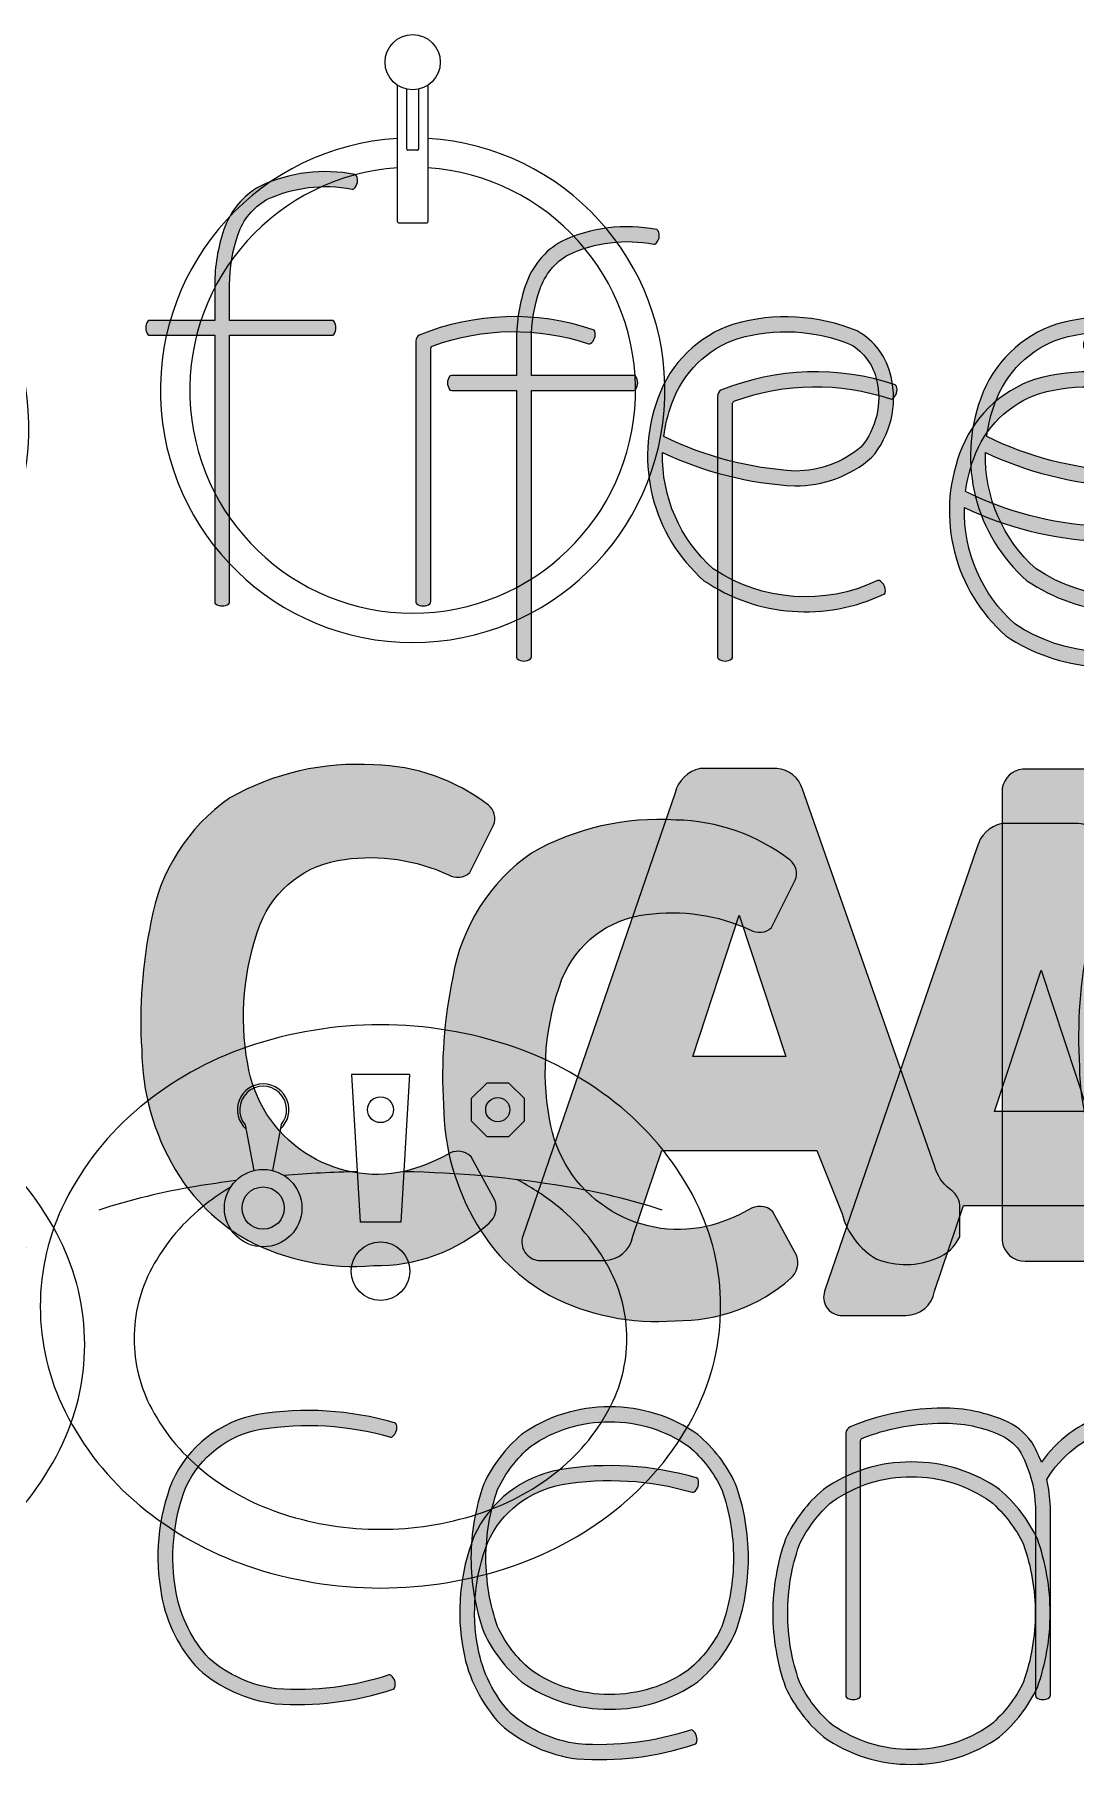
# Model space of a CAD drawing. Header units: inches. Extents: x -610279 to 716273, y -3458896 to 18603.
# Drawn here: x 1676 to 2563, y 11302 to 12776 of the extents above; entities that cross this region are included whole.
import ezdxf

# ---------------------------------------------------------------- set-up
doc = ezdxf.new("R2010")
doc.units = ezdxf.units.IN
doc.layers.add('6.Furniture', color=2, linetype='Continuous')
doc.layers.add('freecads.com', color=7, linetype='Continuous')
doc.styles.add('PL-01$0$Standard', font='ARIALN.TTF')

# ---------------------------------------------------------------- blocks, each defined once
blk = doc.blocks.new('A$C7A693FB6')
at = {"layer": 'freecads.com', "true_color": 0xc7c8ca}
h = blk.add_hatch(color=9, dxfattribs=at)
h.dxf.hatch_style = 1
edge = h.paths.add_edge_path()
edge.add_arc((140.1538127532352, 300.6546312716704), 21.61675633792863, 108.2032252494281, 160.6504463965192)
edge.add_arc((147.7178234376818, 297.4731191089118), 29.81176414172355, 159.6978691462817, 228.706553973592)
edge.add_arc((146.3245251336371, 302.1564739358803), 32.67411261440294, 235.9813383223777, 295.5016419348553)
edge.add_arc((160.1494820244516, 273.0936783557672), 0.4918813364811017, 299.5324380509559, 342.7686740131996)
edge.add_arc((158.6254212458475, 273.3114541418208), 2.026726126424374, 349.6683109373354, 421.3351453676448)
edge.add_arc((159.4152204808121, 274.6329702099475), 0.4918813364807222, 68.23478229087897, 110.683813852154)
edge.add_arc((146.3245251336405, 302.1564739358805), 29.98785541781536, 236.3083764983362, 295.51450789889964, ccw=False)
edge.add_arc((147.7178234376808, 297.4731191089119), 27.12550694513324, 178.6471360152599, 228.3465639945595, ccw=False)
edge.add_arc((147.8832632161733, 355.9556434467408), 63.95382284342681, 244.7473414766129, 266.8824281259978)
edge.add_arc((144.4494490085858, 313.1411216460407), 21.04469848496443, 269.8793420018887, 310.7286813278013)
edge.add_arc((145.7998834629707, 307.8461802232047), 16.33301927633285, 319.2900061744131, 373.6420763243655)
edge.add_arc((149.5666043489365, 309.1554966144702), 12.36971602405946, 11.86324171132332, 60.95424492016926)
edge.add_arc((142.7280703080931, 288.6233387050087), 33.87556016904278, 67.71857367640276, 105.981897984822)
edge = h.paths.add_edge_path(flags=16)
edge.add_arc((149.4952735232085, 309.0762608876301), 9.787749267912577, 12.2091753879331, 59.922429973902126, ccw=False)
edge.add_arc((145.7174918049491, 307.8872508291432), 13.73634082696034, -39.7856299137178, 13.724243883165684, ccw=False)
edge.add_arc((144.4494490085832, 313.1411216460385), 18.35844128837472, 270.09352389860436, 310.094068738446, ccw=False)
edge.add_arc((147.8832632161673, 355.9556434467427), 61.26756564684096, 243.7873216456942, 266.8151733359257, ccw=False)
edge.add_arc((147.7491142864103, 297.4672288530357), 27.15729734774515, 159.6149002581664, 172.5493091997715, ccw=False)
edge.add_arc((140.153812753234, 300.654631271672), 18.9304991413382, 108.35887957662649, 160.6504463965181, ccw=False)
edge.add_arc((142.7280703080969, 288.6233387050073), 31.18930297245655, 68.02212811044461, 105.8850275307042, ccw=False)
edge = h.paths.add_edge_path()
edge.add_arc((198.202223562937, 300.6546312716712), 21.61675633792764, 108.2032252494269, 160.6504463965205)
edge.add_arc((205.7662342473849, 297.4731191089119), 29.81176414172408, 159.6978691462824, 228.7065539735913)
edge.add_arc((204.3729359433387, 302.1564739358795), 32.67411261440186, 235.9813383223783, 295.5016419348543)
edge.add_arc((218.1978928341549, 273.0936783557707), 0.4918813364828653, 299.5324380504857, 342.7686740115021)
edge.add_arc((216.6738320555507, 273.3114541418201), 2.026726126423786, 349.6683109370368, 421.3351453677147)
edge.add_arc((217.463631290511, 274.6329702099473), 0.4918813364815973, 68.23478229069511, 110.683813852346)
edge.add_arc((204.3729359433407, 302.1564739358807), 29.98785541781419, 236.30837649834018, 295.5145078988942, ccw=False)
edge.add_arc((205.7662342473832, 297.4731191089118), 27.12550694513312, 178.6471360152597, 228.3465639945596, ccw=False)
edge.add_arc((205.9316740258758, 355.9556434467404), 63.9538228434264, 244.7473414766128, 266.8824281259978)
edge.add_arc((202.4978598182882, 313.141121646041), 21.04469848496466, 269.8793420018889, 310.7286813278011)
edge.add_arc((203.8482942726739, 307.8461802232046), 16.33301927633222, 319.290006174412, 373.6420763243666)
edge.add_arc((207.6150151586388, 309.1554966144699), 12.36971602405979, 11.86324171132408, 60.95424492016862)
edge.add_arc((200.7764811177956, 288.6233387050083), 33.8755601690432, 67.71857367640301, 105.9818979848218)
edge = h.paths.add_edge_path(flags=16)
edge.add_arc((207.5436843329116, 309.0762608876305), 9.787749267911977, 12.20917538793151, 59.92242997390349, ccw=False)
edge.add_arc((203.7659026146512, 307.8872508291433), 13.73634082696076, -39.78562991371689, 13.724243883164775, ccw=False)
edge.add_arc((202.4978598182855, 313.141121646039), 18.35844128837518, 270.09352389860493, 310.0940687384455, ccw=False)
edge.add_arc((205.9316740258698, 355.9556434467427), 61.26756564684091, 243.7873216456942, 266.8151733359257, ccw=False)
edge.add_arc((205.7975250961121, 297.4672288530359), 27.15729734774434, 159.6149002581662, 172.5493091997716, ccw=False)
edge.add_arc((198.2022235629369, 300.6546312716716), 18.93049914133868, 108.35887957662709, 160.6504463965173, ccw=False)
edge.add_arc((200.7764811177994, 288.6233387050077), 31.18930297245618, 68.02212811044433, 105.8850275307044, ccw=False)
edge = h.paths.add_edge_path()
edge.add_arc((77.4383804729058, 318.1713471843356), 1.187161785593199, 119.643900352638, 181.8497095416057)
edge.add_line((76.25183727888907, 318.1330280780639), (76.25183727889089, 271.2397693597086))
edge.add_arc((76.74250195588859, 271.274344262877), 0.4918813364850925, 184.0307098855339, 227.2669458584226)
edge.add_arc((77.59522691546975, 272.5561584823187), 2.026726126421155, 234.1665827842983, 305.8334172158771)
edge.add_arc((78.44795187505609, 271.2743442628779), 0.4918813364829538, 312.7330541417854, 364.8189486990127)
edge.add_line((78.93809447547756, 271.3156659331289), (78.93809447547937, 316.8658167021531))
edge.add_arc((79.45977891201615, 316.7667980734737), 0.5309984370506567, 103.60895254350089, 169.2527833850964, ccw=False)
edge.add_arc((93.8189592287604, 277.5722746403117), 42.26964161502002, 71.40332000574301, 110.03902691438739, ccw=False)
edge.add_arc((107.4160080386091, 318.1126323747644), 0.4918813364845933, 256.230659968113, 298.6794023509207)
edge.add_arc((106.4728650092169, 319.3294597150131), 2.026726126424748, 305.5790392766892, 377.2458737086602)
edge.add_arc((107.9596257438401, 319.7291221574039), 0.4918813364833685, 24.14551063533708, 67.38174660705616)
edge.add_arc((93.8189592287654, 277.5722746403123), 44.95589881160895, 71.41245649237347, 112.1746551594717)
edge = h.paths.add_edge_path()
edge.add_arc((65.16475690578633, 347.5960534314625), 0.4918813364808153, 31.55574755267662, 74.7919835243243)
edge.add_arc((59.95728752306445, 321.0632684063825), 27.52962218528399, 78.82269341066285, 115.3411563788757)
edge.add_arc((55.05603529607061, 333.7149427651734), 14.03222032725949, 119.3679185821839, 161.4016785520149)
edge.add_arc((70.49085921057485, 328.2376457423035), 30.40907221205861, 160.8955694441944, 180.0052612748601)
edge.add_line((40.0817871267227, 328.2348533815348), (40.0817871267227, 321.8651307657929))
edge.add_line((40.0817871267227, 321.8651307657929), (28.39882337656854, 321.8651307657929))
edge.add_arc((28.43339827973917, 321.3744660887993), 0.4918813364811202, 94.03070988582041, 137.2669458583613)
edge.add_arc((29.7152124991823, 320.5217411292111), 2.026726126422403, 144.1665827841608, 215.8334172157518)
edge.add_arc((28.43339827974179, 319.6690161696238), 0.4918813364832616, 222.7330541411461, 274.0307098860634)
edge.add_line((28.46797318291465, 319.1783514926283), (40.08178712672088, 319.1783514926283))
edge.add_line((40.08178712672088, 319.1783514926283), (40.0817871267227, 271.2397693597086))
edge.add_arc((40.5724518037204, 271.274344262877), 0.4918813364850925, 184.0307098855339, 227.2669458584226)
edge.add_arc((41.42517676330247, 272.5561584823193), 2.026726126422144, 234.166582784287, 305.8334172158888)
edge.add_arc((42.27790172288784, 271.2743442628764), 0.4918813364831459, 312.7330541420634, 364.8189486991835)
edge.add_line((42.76804432330937, 271.3156659331289), (42.76804432330937, 319.1716047255431))
edge.add_line((42.76804432330937, 319.1716047255431), (61.16963453544849, 319.1783514926319))
edge.add_arc((61.13505963228442, 319.6690161696508), 0.4918813365058924, 274.0307098848521, 317.2669458581709)
edge.add_arc((59.85324541284878, 320.5217411292149), 2.026726126426666, 324.1665827844579, 395.8334172153672)
edge.add_arc((61.13505963228242, 321.3744660887727), 0.4918813365108904, 42.7330541414902, 94.07272378279853)
edge.add_line((61.10012494343391, 321.8651052807691), (42.76804432330937, 321.8583839987041))
edge.add_line((42.76804432330937, 321.8583839987041), (42.76804431199707, 328.2344114724692))
edge.add_arc((70.49497584455897, 328.2373015020895), 27.72693168317847, 160.8486489196256, 180.0059720455945, ccw=False)
edge.add_arc((55.05603529607211, 333.7149427651742), 11.34596313067297, 119.83176293224949, 161.401678552021, ccw=False)
edge.add_arc((59.95728752306032, 321.0632684063825), 24.84336498869465, 78.80715845433161, 115.117361622282, ccw=False)
edge.add_arc((64.83416259426407, 345.922952469769), 0.4918813364843396, 263.640375758216, 306.0896392688103)
edge.add_arc((63.74195897024139, 347.0079772591266), 2.026726126418368, 312.9892761945861, 384.6561106267534)
at = {"layer": 'freecads.com', "true_color": 0x000000}
h = blk.add_hatch(color=18, dxfattribs=at)
h.dxf.hatch_style = 1
edge = h.paths.add_edge_path()
edge.add_arc((343.1696204293858, 162.4636060825214), 9.838309727421802, 0, 180)
edge.add_arc((343.1696204293858, 162.4636060825214), 9.838309727421802, 180, 360)
edge = h.paths.add_edge_path()
edge.add_arc((290.8848206669144, 177.6306236927711), 32.04856826551866, 353.2755136182471, 391.5868350017521)
edge.add_arc((298.2236303118646, 181.1165336599412), 23.98708497329241, 33.67621700606461, 72.60126687052109)
edge.add_arc((270.9021272323723, 107.8038741768424), 102.1994084677598, 70.27428636491834, 80.65532487628896)
edge.add_arc((291.0335735315744, 232.70193125369), 24.31354191749976, 231.7920908530376, 261.63525273384664, ccw=False)
edge.add_arc((280.257231356353, 218.3758302061226), 6.403233737567811, 145.1712782271715, 228.2716123444561, ccw=False)
edge.add_arc((282.785907775978, 215.2917684481669), 10.29788866606735, 93.5563307499346, 139.1098523304732, ccw=False)
edge.add_arc((286.8683735513037, 112.8343215968708), 112.8343217996079, 78.64121473179688, 92.39808452475802, ccw=False)
edge.add_arc((309.9871765515883, 227.9233395635781), 4.553757391280077, 258.654450342611, 335.5687012640083)
edge.add_line((314.1331807611859, 226.0398971108771), (314.7970437249642, 234.8194093676902))
edge.add_arc((309.5631491772793, 233.0283636003942), 5.531861990038623, 18.89101565281942, 74.61733202640126)
edge.add_arc((288.5513327932312, 166.6886317145113), 75.11587323568475, 72.58680032898508, 99.7343136317976)
edge.add_arc((281.0442879602331, 212.538934688426), 28.6585954700145, 100.4408533901963, 136.342336068393)
edge.add_arc((280.4691309319552, 217.7252925452275), 24.88927011657055, 144.0895788053085, 180.8593640679634)
edge.add_arc((279.6484364410751, 216.7879023245663), 24.07238635462055, 178.6572448966717, 213.8744914599057)
edge.add_arc((283.9083169300389, 225.8216059037505), 33.04436405735626, 222.7984799594865, 252.0749885901088)
edge.add_arc((409.8939510715993, 669.867587108679), 494.5964883506406, 254.0209082578499, 256.2350209104834)
edge.add_arc((287.8806232958599, 170.256933887438), 19.70056637433939, 44.20654637147919, 77.30587175785729, ccw=False)
edge.add_arc((297.0062831397495, 179.0720729556042), 7.012818873662098, -1.5001651294591056, 44.5650102805173, ccw=False)
edge.add_arc((295.756437482093, 179.0261742001098), 8.261408473637987, 298.2311871199401, 359.0449879430868, ccw=False)
edge.add_arc((287.8090225876832, 193.0179499165473), 24.35119689081586, 266.4157178802607, 299.13356767022924, ccw=False)
edge.add_arc((292.7563057973377, 245.0047183918243), 76.56416303974659, 250.4022047850329, 265.15275002210376, ccw=False)
edge.add_arc((265.5789486413729, 167.4099730391829), 5.667093522619209, 74.68772782329917, 141.4681576504624)
edge.add_line((261.1457963251905, 170.9402859906986), (257.9689850336545, 163.3219308767075))
edge.add_arc((262.6274547032019, 161.8429865874872), 4.887598170135409, 162.3866955760505, 246.1384215057274)
edge.add_arc((287.4494915989869, 220.3589992849836), 68.45008656556237, 246.95122400588, 273.9898026799247)
edge.add_arc((289.6879885954807, 197.0643455740836), 45.0602960849256, 273.2112748019098, 304.7435954536468)
edge.add_arc((301.4890011550982, 176.2723307118625), 21.35855686439896, 310.5275175533543, 353.5632215634329)
edge = h.paths.add_edge_path()
edge.add_line((246.0640145070392, 182.6210778351815), (246.0640145070392, 212.3241524614095))
edge.add_arc((218.1816005595172, 213.3041035511928), 27.89962923910172, 357.9871197448085, 450.5803736083035)
edge.add_line((217.8989980409788, 241.202301476791), (185.2995279704282, 241.202301476791))
edge.add_arc((185.7592706872992, 237.0681434450711), 4.159642532351842, 96.34555580739377, 170.0567550037188)
edge.add_line((181.6621089846267, 237.7863996522174), (181.6621089846267, 156.5067082910973))
edge.add_arc((185.7130168313935, 156.8159415744951), 4.062693639269118, 184.3653094378038, 271.2718551952325)
edge.add_line((185.8031933454386, 152.7542488481959), (218.0454575576841, 152.7542488481959))
edge.add_arc((216.67229351146, 182.1181822956717), 29.39602297940376, 272.6774079435917, 360.980241362738)
edge = h.paths.add_edge_path(flags=16)
edge.add_line((214.5788121052374, 169.443439005463), (200.2437425900462, 169.443439005463))
edge.add_line((200.2437425900462, 169.443439005463), (200.2437425900462, 224.861223551452))
edge.add_line((200.2437425900462, 224.861223551452), (214.3589203687698, 224.861223551452))
edge.add_arc((213.4891577763401, 211.7654653452275), 13.1246093261128, 0.9488699358980739, 86.20024701537318, ccw=False)
edge.add_line((226.611967342551, 211.9828108122856), (226.611967342551, 182.0684988974281))
edge.add_arc((213.9991504561088, 182.0429546585186), 12.6128427532838, -87.36586990839709, 0.11603871621440476, ccw=False)
edge = h.paths.add_edge_path()
edge.add_arc((140.7943554872424, 236.1256069520055), 5.189345677915158, 16.42917765890726, 86.1416713329243)
edge.add_line((141.143544767614, 241.3031908877201), (127.331249254732, 241.3031908877201))
edge.add_arc((128.4653361711673, 235.6836558771457), 5.732828871429978, 101.4096981907611, 167.2180096827639)
edge.add_line((122.8745728468184, 236.951998228491), (95.47711365303621, 157.2481774119115))
edge.add_arc((98.60738128902854, 156.1997775287089), 3.301169154714755, 161.4830965687202, 264.7226972713264)
edge.add_line((98.30375252002341, 152.9126013304085), (110.1119305099874, 152.9126013304085))
edge.add_arc((110.0940285590948, 158.1590759387759), 5.246505150677897, 270.1955031382058, 350.0571425142275)
edge.add_line((115.2617335469786, 157.2531833103203), (120.461765660837, 172.6769416223142))
edge.add_line((120.461765660837, 172.6769416223142), (148.3229994405847, 172.6769416223142))
edge.add_line((148.3229994405847, 172.6769416223142), (152.8661881407807, 161.3005524899454))
edge.add_arc((165.8082469593937, 164.7120474554202), 13.3841392836409, 194.7671190466299, 239.9582071692397)
edge.add_arc((164.2980651482303, 166.6209022411928), 14.45869936490273, 248.9626154833211, 292.8840273558571)
edge.add_arc((167.1546344916472, 160.3464100112096), 7.569652552684759, 291.4321409489293, 335.0884638981837)
edge.add_line((174.0200006915566, 157.1579328340122), (174.0200006915566, 162.8572921045561))
edge.add_arc((170.2133089746288, 162.4959730180938), 3.823800898316829, 5.422089434263651, 57.84182406900277)
edge.add_arc((176.9176596580193, 171.7945161503539), 7.651199587942645, 194.1939537312615, 232.3928357147342, ccw=False)
edge.add_line((169.500041773932, 169.9184031313162), (145.7718205383499, 237.593309316213))
h.paths.add_polyline_path([(142.7897797849255, 189.5736803996588), (126.0445350820519, 189.5736803996588), (134.3902020946298, 214.9818573193406)], flags=16)
edge = h.paths.add_edge_path()
edge.add_arc((86.8592510146051, 162.4373828536583), 3.826042247839482, 312.1299985804686, 377.972319914028)
edge.add_line((90.49860418655226, 163.6179368643207), (86.17702548081797, 171.5486033577909))
edge.add_arc((83.80309661618482, 169.1466032604943), 3.377150088721392, 45.33676058611885, 125.9106013597289)
edge.add_arc((66.51498360703901, 199.7613530360744), 31.80534970440741, 284.01046898674167, 298.7691590134854, ccw=False)
edge.add_arc((69.19584694103584, 191.6347990389389), 23.28013952352295, 236.3772556936009, 282.45069946151494, ccw=False)
edge.add_arc((69.31177533073551, 191.9217751513023), 23.58337955629239, 189.0063333186407, 236.52878679716508, ccw=False)
edge.add_arc((92.87855886101421, 196.6924304553491), 47.61740674763477, 159.5296417362086, 190.2368839039962, ccw=False)
edge.add_arc((65.59756286227851, 206.4608114536045), 18.6469552126828, 96.74101039355781, 158.3335350568109, ccw=False)
edge.add_arc((68.05774919894961, 191.8480520613528), 33.45539524065125, 65.18297915570167, 97.9877288239366, ccw=False)
edge.add_arc((83.75100261094548, 225.04324660106), 3.275939245330761, 239.7304829850701, 312.0218741429899)
edge.add_line((85.94396309699187, 222.609586344217), (90.19868691474403, 231.1402753823822))
edge.add_arc((87.38786010881513, 232.3313364806043), 3.052764955352191, 337.0356602815251, 411.5960473281256)
edge.add_arc((68.12174828755826, 207.3918649390801), 34.56699281293001, 52.2500320303104, 89.00434785631009)
edge.add_arc((65.63410976224633, 195.8233516607141), 46.23354774673614, 86.1699238497659, 119.5979673440978)
edge.add_arc((62.23916945322021, 208.0313572675149), 34.08098981112958, 124.779191723681, 170.4354704173881)
edge.add_arc((113.2601339306768, 196.0072124369949), 86.4567015183262, 168.1953079947811, 183.466399120789)
edge.add_arc((69.91247652488372, 191.1843436988534), 42.9527708221282, 180.5396848707813, 210.7589979072758)
edge.add_arc((63.08503768021617, 187.0612726979269), 34.97715789889036, 210.6749329033254, 240.8972567862861)
edge.add_arc((65.13893098518851, 193.0687430847212), 41.24055603915648, 242.4636306661784, 274.83212936902)
edge.add_arc((69.18102172545848, 182.6412316579221), 30.67172864667495, 268.9386626855082, 311.3034906129058)
at = {"layer": 'freecads.com', "true_color": 0xc7c8ca}
h = blk.add_hatch(color=9, dxfattribs=at)
h.dxf.hatch_style = 1
edge = h.paths.add_edge_path()
edge.add_arc((208.261278111128, 95.1205834886234), 28.40779453373561, 81.64014714796792, 105.13414053939351, ccw=False)
edge.add_arc((211.1142185195407, 113.8620371179961), 9.451196814020392, 40.50808698988442, 82.233108941956, ccw=False)
edge.add_arc((204.5954294681008, 110.4493599938276), 16.70490751088967, 0.05396173480869493, 34.8753669321531, ccw=False)
edge.add_line((221.3003295703147, 110.465092839484), (221.3003283777343, 74.68873519509361))
edge.add_arc((221.7909930547285, 74.72331009826036), 0.4918813364814429, 184.0307098853647, 227.2669458585905)
edge.add_arc((222.6437180143141, 76.00512431770449), 2.026726126422278, 234.16658278429, 305.8334172158861)
edge.add_arc((223.496442973899, 74.72331009826387), 0.4918813364852829, 312.7330541419156, 364.81894870143)
edge.add_line((223.986585574321, 74.76463176853576), (223.986585574321, 110.4676240775552))
edge.add_arc((204.5954294680946, 110.4493599938247), 19.39116470748461, 0.05396556034367673, 35.25589158689552)
edge.add_arc((211.1147589862007, 113.862691055492), 12.13662000111364, 39.86791125577775, 80.58244588785008)
edge.add_arc((208.2612781111257, 95.1205834886259), 31.094051730321, 81.04627766673387, 105.3183102910388)
edge.add_arc((207.3128970348926, 103.583282575004), 22.71989786920953, 108.6515278312196, 144.9559544340595)
edge.add_arc((166.082535485584, 107.9340489835826), 24.24236241244342, 21.01885948635306, 30.53011243698279)
edge.add_arc((177.7262209629165, 113.6364303957112), 11.3605410446993, 35.59560743798678, 68.07514234883433)
edge.add_arc((171.2027314627878, 98.61814760329645), 27.73197876278706, 67.15778955630186, 92.60395400663121)
edge.add_arc((170.9580505700843, 83.44886938712713), 42.88464082449499, 91.35652746266034, 112.8387435126899)
edge.add_arc((154.9292420017163, 121.6887432459818), 1.423068406686943, 115.6669681166932, 172.4859943177595)
edge.add_line((153.5183935898222, 121.8748358271514), (153.518393589824, 74.68873519509361))
edge.add_arc((154.0090582668187, 74.72331009826064), 0.4918813364820582, 184.0307098853929, 227.2669458585619)
edge.add_arc((154.8617832264046, 76.0051243177047), 2.026726126422984, 234.1665827842727, 305.8334172159035)
edge.add_arc((155.7145081859886, 74.72331009826233), 0.4918813364853513, 312.7330541421878, 364.8189487016086)
edge.add_line((156.2046507864106, 74.76463176853576), (156.2046507864106, 120.4799220949462))
edge.add_arc((156.6910339660905, 120.5089898316033), 0.4872509936263564, 108.93241815004339, 183.4201019744719, ccw=False)
edge.add_arc((170.9580505700787, 83.44886938712074), 40.19838362791297, 91.3565274626518, 111.0294599033812, ccw=False)
edge.add_arc((171.1986952190427, 98.60450457176027), 25.05986157365111, 67.16139386137081, 92.7270237863437, ccw=False)
edge.add_arc((177.7220497016358, 113.6323624109626), 8.680054637799602, 36.35606175760063, 68.34351252844567, ccw=False)
edge.add_arc((166.0825354855874, 107.9340489835706), 21.5561052158567, 1.6618769930880717, 30.202188607587175, ccw=False)
edge.add_line((187.6295737281343, 108.5592010061264), (187.6295737281362, 74.68873519509361))
edge.add_arc((188.1202384051309, 74.72331009826061), 0.4918813364819995, 184.03070988539, 227.2669458585646)
edge.add_arc((188.9729633647159, 76.00512431770447), 2.026726126422267, 234.1665827842898, 305.8334172158863)
edge.add_arc((189.8256883243014, 74.72331009826364), 0.4918813364847301, 312.733054141885, 364.818948701462)
edge.add_line((190.3158309247228, 74.76463176853576), (190.3158309247228, 108.5970176826158))
edge.add_arc((166.082535485596, 107.9340489835716), 24.24236241243658, 1.567093344320208, 13.39955175350389)
edge.add_arc((208.1153021152303, 102.0567155372392), 21.7383549929397, 109.5400224172028, 148.0755155677706, ccw=False)
edge = h.paths.add_edge_path()
edge.add_arc((109.8960746482563, 101.5249303539561), 26.35028038201353, 25.19111344563328, 49.7064704732981)
edge.add_arc((111.3594953560967, 99.59906902525408), 26.97639124184472, 54.72891190369938, 90.5541312783105)
edge.add_arc((110.8377037248754, 99.5990690252916), 26.97639124180727, 89.44586872167257, 125.2710880963797)
edge.add_arc((112.3011244327363, 101.5249303539557), 26.35028038202159, 130.2935295267702, 154.808886554339)
edge.add_arc((126.2398219926386, 99.37065730895813), 40.07870566201949, 160.5129937365808, 179.9533827710763)
edge.add_arc((126.2398219926421, 99.43587530629524), 40.07870566202318, 180.0466172292821, 199.4870062634114)
edge.add_arc((112.3011244327332, 97.28160226129147), 26.35028038201616, 205.1911134456421, 229.7064704731974)
edge.add_arc((110.8377037248802, 99.20746358995937), 26.97639124180819, 234.7289119035809, 270.5541312783211)
edge.add_arc((111.3594953560901, 99.20746359000026), 26.97639124184894, 269.4458687217075, 305.2710880963778)
edge.add_arc((109.8960746482509, 97.28160226129401), 26.35028038201687, 310.2935295267836, 334.8088865543788)
edge.add_arc((95.95737708834096, 99.43587530629048), 40.07870566202343, 340.5129937366125, 359.9533827709016)
edge.add_arc((95.95737708833893, 99.37065730896285), 40.07870566202546, 0.04661722909374306, 19.48700626338697)
edge = h.paths.add_edge_path(flags=16)
edge.add_arc((95.95737708832343, 99.4315040991513), 37.39244846545177, 340.72003334334147, 359.95338277108937, ccw=False)
edge.add_arc((109.8960746482577, 97.27723105415876), 23.66402318542281, 310.5838482302023, 334.48791566190687, ccw=False)
edge.add_arc((111.2307994702083, 99.463494872907), 24.57709084166403, 269.6918050798081, 304.8956357211521, ccw=False)
edge.add_arc((110.9674367642077, 99.46801718512084), 24.58160753253385, 235.11341864058681, 270.30572081836954, ccw=False)
edge.add_arc((112.3011244327323, 97.2772310541579), 23.66402318542845, 205.5120843380843, 229.421378555179, ccw=False)
edge.add_arc((126.2398219926608, 99.43150409915143), 37.39244846545259, 180.0466172289109, 199.2799666566583, ccw=False)
edge.add_arc((126.239821992653, 99.37065730896055), 37.39244846544481, 160.7200333433143, 179.953382771084, ccw=False)
edge.add_arc((112.3011244327279, 101.5249303539543), 23.66402318542558, 130.5786214448013, 154.4879156618746, ccw=False)
edge.add_arc((110.9674367642114, 99.33414422299444), 24.5816075325339, 89.69427918164308, 124.88658135941299, ccw=False)
edge.add_arc((111.2307994702097, 99.33866653520876), 24.57709084166363, 55.104364278877085, 90.30819492019953, ccw=False)
edge.add_arc((109.8960746482558, 101.5249303539546), 23.66402318542525, 25.512084338125078, 49.416151769825376, ccw=False)
edge.add_arc((95.9573770883301, 99.3706573089605), 37.39244846544509, 0.04661722891609088, 19.279966656685588, ccw=False)
edge = h.paths.add_edge_path()
edge.add_arc((51.59033076620959, 104.5023450878739), 21.02604112400761, 100.2293871277257, 155.6131205923017)
edge.add_arc((67.16018527017981, 99.60362165698818), 37.2813191884159, 158.6376280384836, 190.7802142258445)
edge.add_arc((56.42350627530941, 97.4312892324859), 26.32810504628776, 190.5064794435654, 223.1434487199879)
edge.add_arc((54.20039884524137, 98.75792931699738), 25.73379501119169, 228.692036714497, 262.7062459628369)
edge.add_arc((54.99629556388413, 128.0783758007159), 54.9962966249523, 265.7632922277344, 288.1939427880684)
edge.add_arc((71.99382573105079, 76.29161325324303), 0.4918813365030065, 290.7426716697364, 333.9789076450074)
edge.add_arc((70.5209421648571, 76.73972211307334), 2.026726126427396, 340.8785445712408, 412.5453790012286)
edge.add_arc((71.50340573258447, 77.92502919896899), 0.4918813365100457, 59.44501592400427, 103.2123217645986)
edge.add_arc((54.99629556388619, 128.0783758007215), 52.31003942836946, 265.84298783294275, 288.26507989886755, ccw=False)
edge.add_arc((54.20039884524117, 98.75792931699898), 23.04753781460447, 229.0154744748766, 262.53072476759314, ccw=False)
edge.add_arc((56.42386378112957, 97.43153721921128), 23.64227862535174, 190.4758104875937, 222.827578853519, ccw=False)
edge.add_arc((67.16018527018193, 99.60362165698568), 34.59506199182982, 158.7569020747099, 190.7802142258665, ccw=False)
edge.add_arc((51.59033076621142, 104.5023450878756), 18.33978392742007, 100.29556229082152, 155.3949868098461, ccw=False)
edge.add_arc((56.89068516353239, 70.05863085961148), 53.1845519136239, 73.86742914481181, 99.28179610676523, ccw=False)
edge.add_arc((71.76329717507345, 121.6315241590186), 0.4918813365030767, 258.8984685785338, 299.6750907375683)
edge.add_arc((70.79915154433625, 122.8317786122677), 2.026726126428695, 306.5747276610272, 378.2415620906522)
edge.add_arc((72.27874278589158, 123.2572163958602), 0.4918813365110627, 25.14119901544435, 71.25337670798646)
edge.add_arc((56.89068516353579, 70.05863085961332), 55.8708091102089, 73.84411949061781, 99.30563497474644)
at = {"layer": 'freecads.com'}
for points in [[(65.58390442835662, 347.8534686670282, 0.1909240699250873), (65.29378928155711, 348.0707089857133, 0.1607042461837881), (48.17441188112207, 345.943862034168, 0.1854914147818408), (41.75660903182506, 338.1902604471543, 0.08357553701263709), (40.0817871267227, 328.2348533815348), (40.0817871267227, 321.8651307657929), (28.39882337656854, 321.8651307657929, 0.1909240699291303), (28.0721000067133, 321.7082486633699, 0.3233132727007023), (28.07210000671148, 319.3352335950549, 0.227642567099128), (28.46797318291465, 319.1783514926283), (40.08178712672088, 319.1783514926283), (40.0817871267227, 271.2397693597086, 0.1909240699306959), (40.23866922914749, 270.9130459898479, 0.3233132727007579), (42.61168429746249, 270.9130459898515, 0.231262987135859), (42.76804432330937, 271.3156659331289), (42.76804432330937, 319.1716047255431), (61.16963453544849, 319.1783514926319, 0.1909240699326368), (61.49635790532739, 319.3352335950622, 0.3233132726974162), (61.49635790533102, 321.7082486633626, 0.2278353952159352), (61.10012494343391, 321.8651052807691), (42.76804432330937, 321.8583839987041), (42.76804431199707, 328.2344114724692, -0.08378482305409404), (44.3025838440517, 337.3335282943044, -0.1833986582441332), (49.41192982166103, 343.557450207707, -0.1597722091533594), (64.7796775841307, 345.4340980611232, 0.1873674031164196), (65.12390541348395, 345.5254649254457, 0.3233132727034803)], [(76.85120083540642, 319.2031287399368, 0.2782918623332811), (76.25183727888907, 318.1330280780639), (76.25183727889089, 271.2397693597086, 0.1909240699306948), (76.40871938131568, 270.9130459898479, 0.3233132727006405), (78.78173444962886, 270.9130459898515, 0.2312629871363541), (78.93809447547756, 271.3156659331289), (78.93809447547937, 316.8658167021531, -0.2945238314324685), (79.33483817614433, 317.2828883297952, -0.1701954113470862), (107.2989335158745, 317.6348868302448, 0.1873650494415168), (107.6520658935333, 317.6810956575428, 0.3233132727025344), (108.4084721599411, 319.9303288768097, 0.1909240699253981), (108.1487981023038, 320.1831717890236, 0.1797581251139338)], [(133.400988976693, 321.1895655451553, 0.2329244987751743), (119.7580843988962, 307.8169227673716, 0.3105498022921123), (128.0445714092639, 275.0743594140513, 0.2657071005714478), (160.3919383202701, 272.6657038310623, 0.1909240698825507), (160.6192860263418, 272.9479682017409, 0.3233132726945266), (159.5976121046897, 275.089785867207, 0.1873663555165316), (159.2414827959092, 275.0931467695664, -0.2642400178410728), (129.6895782523879, 277.2055217532943, -0.2203191110100074), (120.5998776920333, 298.1135451909759, 0.09688397365073616), (144.4051314456719, 292.0964698248135, 0.1801506609488795), (158.1806482454704, 297.1932847444405, 0.2417040985896783), (161.6721165320596, 311.6984180250001, 0.2175371146621262), (155.5721994045252, 319.9695015406833, 0.1685239810017675)], [(191.4493997863956, 321.1895655451553, 0.2329244987751859), (177.8064952085988, 307.8169227673716, 0.3105498022921053), (186.0929822189664, 275.0743594140513, 0.265707100571441), (218.4403491299709, 272.6657038310623, 0.1909240698770103), (218.6676968360425, 272.94796820173, 0.3233132726963006), (217.6460229143904, 275.089785867207, 0.1873663555182269), (217.2898936056063, 275.0931467695664, -0.2642400178410289), (187.7379890620905, 277.2055217532943, -0.2203191110100083), (178.6482885017358, 298.1135451909759, 0.0968839736507368), (202.4535422553745, 292.0964698248135, 0.1801506609488773), (216.2290590551729, 297.1932847444405, 0.2417040985896886), (219.7205273417621, 311.6984180250001, 0.2175371146621202), (213.6206102142278, 319.9695015406833, 0.1685239810017652)], [(154.4006195162347, 317.546067049534, -0.2112492178642363), (159.0616438701418, 311.14618700149, -0.2378180743213001), (156.2731010770567, 299.0971329568383, -0.1763294319352773), (144.4794154782558, 294.7827048148029, -0.1008174648132787), (120.8211107234856, 300.9887943215399, -0.05649700198620179), (122.2926076740368, 306.9268837266573, -0.2322085942165075), (134.1913120579084, 318.6216116300529, -0.1667277043148384)], [(212.4490303259372, 317.546067049534, -0.2112492178642504), (217.1100546798443, 311.14618700149, -0.237818074321292), (214.3215118867593, 299.0971329568383, -0.1763294319352725), (202.5278262879583, 294.7827048148029, -0.1008174648132787), (178.8695215331882, 300.9887943215399, -0.0564970019862035), (180.3410184837394, 306.9268837266573, -0.2322085942165009), (192.2397228676109, 318.6216116300529, -0.1667277043148405)], [(89.42581756922482, 159.5998953377457, 0.2954652772994217), (90.49860418655226, 163.6179368643207), (86.17702548081797, 171.5486033577909, 0.3668083756100806), (81.822323023227, 171.8818690053886, -0.06448609874851835), (74.21503276433032, 168.902164569834, -0.2037860447889977), (56.3051181580704, 172.2493919583867, -0.2103796911642634), (46.01915425342668, 188.2299470614453, -0.1347931960817215), (48.26803696233583, 213.3453209340987, -0.2754107991691995), (63.40875369787864, 224.9788581417852, -0.1441233560881904), (82.09970580755362, 222.213936295313, 0.326325940544454), (85.94396309699187, 222.609586344217), (90.19868691474403, 231.1402753823822, 0.3373164453018336), (89.28424332706345, 234.7236375825087, 0.1617601008492787), (68.72240279743346, 241.9536387113985, 0.1469005748265781), (42.79885105477115, 236.0239971407609, 0.2018909279320758), (28.63193639449491, 213.6941968946667, 0.06673149515056971), (26.96161113363996, 190.7797655957293, 0.1326261401292385), (33.00203923887966, 169.2170921490069, 0.1326395085295634), (46.07294505267964, 156.5000181569885, 0.1421808440104941), (68.61289631108957, 151.974765091185, 0.1869860757455073)], [(145.7718205383499, 237.593309316213, 0.3139201381329451), (141.143544767614, 241.3031908877201), (127.331249254732, 241.3031908877201, 0.2953039335196925), (122.8745728468184, 236.951998228491), (95.47711365303621, 157.2481774119115, 0.4836320766431824), (98.30375252002341, 152.9126013304085), (110.1119305099874, 152.9126013304085, 0.3632866959101063), (115.2617335469786, 157.2531833103203), (120.461765660837, 172.6769416223142), (148.3229994405847, 172.6769416223142), (152.8661881407807, 161.3005524899454, 0.1997792799995184), (159.1077243590262, 153.1259272572752, 0.1940244712113894), (169.9205780933007, 153.3001914678462, 0.1928245279758477), (174.0200006915566, 157.1579328340122), (174.0200006915566, 162.8572921045561, 0.2327980629730456), (172.2485592774156, 165.7331337362193, -0.1682348263273368), (169.500041773932, 169.9184031313162)], [(246.0640145070392, 182.6210778351815), (246.0640145070392, 212.3241524614095, 0.427533145278378), (217.8989980409788, 241.202301476791), (185.2995279704282, 241.202301476791, 0.3331947013159227), (181.6621089846267, 237.7863996522174), (181.6621089846267, 156.5067082910973, 0.398486947376509), (185.8031933454386, 152.7542488481959), (218.0454575576841, 152.7542488481959, 0.4055641029149668)], [(322.7129171367815, 173.8778909585562, 0.1687393631435901), (318.185307309026, 194.4173493107555, 0.1714947581273497), (305.3962410945314, 204.0061361046392, 0.04532682888747008), (287.4965774290486, 208.6470361355496, -0.1309563636422468), (275.9952376942711, 213.59704246002, -0.3793668221474195), (275.0010536159807, 222.0328779033152, -0.201424332417349), (282.1471314603023, 225.5698264260755, -0.06009786466247088), (309.0913356116816, 223.4585690891836, 0.3487959090147779), (314.1331807611859, 226.0398971108771), (314.7970437249642, 234.8194093676902, 0.2480599747548195), (311.030555591773, 238.3620504576757, 0.1190105142514957), (275.8507654961195, 240.7230156336809, 0.1579438240049249), (260.3104405572358, 232.3233393088121, 0.1618293659353234), (255.5826603325877, 217.3519990381501, 0.1548852358087821), (259.6620845389007, 203.3705433277828, 0.128442279158078), (273.7381872659898, 194.3812105727193, 0.0096611895200442), (292.2097484647584, 189.4759606771004, -0.1454356272141805), (302.0025989633377, 183.9930948764813, -0.2037484692935271), (304.016698366433, 178.8884785540686, -0.2717586503453019), (299.6643348708913, 171.7474924536036, -0.1437363289786992), (286.2866653929796, 168.7143860094366, -0.06445041269642293), (267.075512672036, 172.8758897140178, 0.2999213032873965), (261.1457963251905, 170.9402859906986), (257.9689850336545, 163.3219308767075, 0.3826216252148614), (260.6502823686806, 157.373153768207, 0.1185284923434042), (292.2121753376832, 152.0748049612739, 0.1384604862398895), (315.3680728054042, 160.0378205111992, 0.1900173404410858)], [(214.5788121052374, 169.443439005463), (200.2437425900462, 169.443439005463), (200.2437425900462, 224.861223551452), (214.3589203687698, 224.861223551452, -0.3901419819800843), (226.611967342551, 211.9828108122856), (226.611967342551, 182.0684988974281, -0.4013990068192301)], [(353.0079301568076, 162.4636060825214, 1), (333.331310701964, 162.4636060825214, 1)], [(47.85632636194714, 125.1941699580348, 0.2464737811563943), (32.44027010390528, 113.183910728847, 0.1411753284008307), (30.53681053214677, 92.63044567855832, 0.1433761482964864), (37.21336438834442, 79.42741287179524, 0.149514386275549), (50.93332684347843, 73.23236475490921, 0.09818588310874377), (72.168036046427, 75.83161541062145, 0.1909240699414682), (72.43584633899081, 76.07582393155099, 0.3233132726929765), (71.75346098540467, 78.34860873075013, 0.1933268343359629), (71.3909812171496, 78.40389032449093, -0.09814817976177825), (51.20434539577036, 75.90595646904694, -0.1472893193683624), (39.08455195160423, 81.3596485972339, -0.1421063691963727), (33.17566039301892, 93.13288884747817, -0.1406445637489123), (34.91580504444937, 112.1383038658387, -0.2451582894371246), (48.31253435895087, 122.546838021095, -0.1113478786268565), (71.66858631167997, 121.1488471432458, 0.179823093801799), (72.00681827177505, 121.2041546179171, 0.3233132726912282), (72.72402502620571, 123.4661924128304, 0.2039620782002499), (72.43682540898772, 123.7230029708953, 0.111556158279313)], [(133.7402610165809, 112.7406359779161, 0.1073782866223338), (126.9368970560445, 121.6233792462699, 0.1576027793298292), (111.0985995404899, 126.5741986413741, 0.1576027793302584), (95.26030202491893, 121.6233792462554, 0.1073782866219103), (88.45693806440977, 112.7406359779307, 0.08502873076688745), (86.16112959635393, 99.40326630750133, 0.0850287307652778), (88.45693806440795, 86.06589663732666, 0.1073782866218502), (95.26030202490801, 77.1831533690056, 0.1576027793304066), (111.0985995404917, 72.23233397387594, 0.1576027793300935), (126.9368970560699, 77.18315336900196, 0.1073782866220259), (133.7402610165809, 86.06589663733757, 0.08502873076597979), (136.0360694846295, 99.40326630762502, 0.08502873076599832)], [(200.8445781156988, 122.5431171324853, -0.1028724890680155), (212.3914819528181, 123.2265295943325, -0.1840982877457284), (218.3000985331873, 120.001112752554, -0.1531170891038049), (221.3003295703147, 110.465092839484), (221.3003283777343, 74.68873519509361, 0.1909240699322202), (221.4572104801591, 74.36201182523291, 0.3233132727007265), (223.8302255484741, 74.36201182523655, 0.2312629871468615), (223.986585574321, 74.76463176853576), (223.986585574321, 110.4676240775552, 0.1548167844086649), (220.4299094907328, 121.6425057145534, 0.1795434393032801), (213.1006524852073, 125.8357346143384, 0.1063044641035408), (200.0468115755866, 125.1099581494018, 0.1597463608247357), (188.7118696601101, 116.6291838389989, 0.04152451203232364), (186.9639925063602, 120.2489540999741, 0.1426751590464779), (181.9681366466975, 124.1753128867531, 0.111488343695037), (169.9428142165871, 126.3214913479133, 0.09400933466723986), (154.3128548237037, 122.9713930566832, 0.2531272357786131), (153.5183935898222, 121.8748358271514), (153.518393589824, 74.68873519509361, 0.1909240699319626), (153.6752756922488, 74.36201182523291, 0.3233132727008928), (156.0482907605656, 74.36201182523655, 0.2312629871464301), (156.2046507864106, 74.76463176853576), (156.2046507864106, 120.4799220949462, -0.3369631605241982), (156.5329440828373, 120.9698814887233, -0.08605081721153196), (170.0064077528368, 123.6359870026608, -0.1120161200435498), (180.9253460331329, 121.6997189251997, -0.1404849972579253), (184.7125198472168, 118.7779115224694, -0.1251783550380768), (187.6295737281343, 108.5592010061264), (187.6295737281362, 74.68873519509361, 0.1909240699319891), (187.786455830561, 74.36201182523291, 0.3233132727007286), (190.159470898876, 74.36201182523655, 0.2312629871471485), (190.3158309247228, 74.76463176853576), (190.3158309247228, 108.5970176826158, 0.05167476128625921), (189.6649648231487, 113.5519811543309, -0.169745513764186)], [(133.3498131771703, 99.40108070405768, -0.08411888836378814), (131.2527245818364, 87.08510188823857, -0.1046810450005921), (125.2909451602354, 79.30547668126383, -0.1548252940562175), (111.0985995405063, 74.88675958487511, -0.1547737862529547), (96.90789345116536, 79.30407236491737, -0.1047041011218226), (90.94447449914696, 87.08510188823857, -0.08411888836378628), (88.84738590381312, 99.40108070405768, -0.08411888836388377), (90.94447449915242, 111.7170595198877, -0.1047041011217289), (96.907893451169, 119.498089043198, -0.1547737862528975), (111.0985995405044, 123.9154018232402, -0.1548252940561206), (125.2909451602263, 119.4966847268588, -0.1046810450005737), (131.252724581831, 111.7170595198877, -0.08411888836388312)]]:
    blk.add_lwpolyline(points, format="xyb", close=True, dxfattribs=at)
blk.add_lwpolyline([(142.7897797849255, 189.5736803996588), (126.0445350820519, 189.5736803996588), (134.3902020946298, 214.9818573193406)], close=True, dxfattribs=at)
blk = doc.blocks.new('bathroom blocks')
at = {"layer": 'freecads.com'}
for p, q in [((1312.578014849596, 12052.85785057164), (1312.578011446776, 12169.28108156986)), ((1320.578029042254, 12114.65785880714), (1320.578027547481, 12165.89592280752)), ((1330.578027548878, 12165.89592809743), (1330.578029045513, 12114.65785909585)), ((1338.578011449337, 12169.2810763321), (1338.578014851226, 12052.85785132974)), ((1329.778029067818, 12113.85785907648), (1321.378029068843, 12113.85785882688)), ((1313.578014879165, 12051.85785059958), (1337.578014879631, 12051.8578513018)), ((1322.860804140902, 11326.03594558222), (1273.372607364945, 11326.0359451849)), ((1273.372607364945, 11326.0359451849), (1280.795198699911, 11200.20567554342)), ((1322.860804140902, 11326.03594558222), (1315.438214826499, 11200.20567582159)), ((1388.707270651401, 11318.86793806353), (1375.400319941909, 11305.56098714045)), ((1407.526140969523, 11318.86793821464), (1388.707270651401, 11318.86793806353)), ((1420.833091892695, 11305.56098750524), (1407.526140969523, 11318.86793821464)), ((1375.400319941909, 11305.56098714045), (1375.400320093016, 11286.74211682224)), ((1420.833092043802, 11286.742117187), (1420.833091892695, 11305.56098750524)), ((1182.862041034779, 11283.21728610197), (1190.198551573485, 11244.34333916549)), ((1213.371371158617, 11283.21728634693), (1206.034861244189, 11244.34333929261)), ((1375.400320093016, 11286.74211682224), (1388.707271016188, 11273.43516611283)), ((1407.526141334311, 11273.43516626391), (1420.833092043802, 11286.742117187)), ((1388.707271016188, 11273.43516611283), (1407.526141334311, 11273.43516626391)), ((1315.438214826499, 11200.20567582159), (1280.795198699911, 11200.20567554342))]:
    blk.add_line(p, q, dxfattribs=at)
for centre, radius in [((1325.578014879398, 12188.85785095348), 23.49999999999999), ((1298.116705992885, 11296.15155136075), 11), ((1398.116705992885, 11296.15155216366), 10.31384074741908), ((1198.116706666173, 11212.29504086402), 33.0119766764021), ((1198.116706666173, 11212.29504086402), 18.0119766764021), ((1298.116707097783, 11158.53594538356), 25)]:
    blk.add_circle(centre, radius, dxfattribs=at)
for centre, radius, start, end in [((1325.578014879398, 11909.27604730941), 215.0000000004694, 93.46651099895377, 86.5334901235738), ((1321.378029046025, 12114.65785882949), 0.7999999999999996, 180.0000017075473, 270.0000016541864), ((1329.778029043371, 12114.65785907536), 0.7999999999999996, 270.0000016541864, 1.707547292503187e-06), ((1325.578014879398, 11909.27604730941), 190.0000000004694, 93.92330314276643, 86.0766976829791), ((1313.578014850294, 12052.85785059958), 0.9999999999999996, 180.0000017075473, 270.0000016541864), ((1337.57801485076, 12052.85785130366), 0.9999999999999996, 270.0000016541864, 1.707547292503187e-06), ((1298.116708217436, 11019.07394633109), 349.4619990524079, 90.00000046023735, 108.9215834459399), ((1298.116708217756, 11019.07394633121), 349.4619990522897, 71.07841747423065, 90.00000046023735), ((1279.75009663259, 11072.65255995891), 292.8227877285582, 108.9215834459399, 129.6106887006481), ((1316.483318942002, 11072.65256025391), 292.8227877285734, 50.38931221954005, 71.07841747423065), ((1198.116705992885, 11296.15155055783), 22, 311.5351372650581, 228.4648636528702), ((1198.116705992885, 11296.15155055783), 20, 319.7057520320672, 220.294248888446), ((1251.529374694437, 11106.75259840968), 248.559690581449, 129.6106887006481, 153.4116665109682), ((1344.70404033277, 11106.75259915759), 248.5596905815412, 26.58833440857666, 50.38931221954005), ((1298.116802424003, 10271.12671714866), 972.40922823458, 97.28420942478975, 99.30570303850153), ((1298.116802424905, 10271.12671714843), 972.4092282350576, 91.17059400203156, 94.84575120896426), ((1298.116802426099, 10271.12671714971), 972.4092282337796, 80.69430827441639, 88.82941730282346), ((1315.099404113207, 11045.98976103026), 214.8910335168084, 52.26694716641741, 62.47505858583511), ((1231.355485298656, 10678.5594845327), 559.542986695589, 99.30570304019345, 108.0355861185248), ((1281.133918406515, 11045.98976805575), 214.8910335165144, 121.0420119654769, 127.7330291326714), ((1364.878039098156, 10678.5594977161), 559.542986695378, 71.96442583976109, 80.69430827441639), ((1208.006904896305, 11128.53594466015), 199.8901975576025, 153.4116665109682, 180.0000004602374), ((1255.101611901729, 11079.63153797012), 172.3534070555798, 127.7330291326714, 151.8402251374645), ((1341.13172453428, 11079.63152017676), 172.3534070553281, 28.1597511612589, 52.26694716641741), ((1388.226509781016, 11128.53594610731), 199.89019755763, 4.602373561824998e-07, 26.58833440857666), ((1215.115145717034, 11101.03596255048), 126.9985079866152, 151.8402251374645, 179.9999881488881), ((1381.11819957268, 11101.0359282162), 126.9985079868083, 359.9999881488881, 28.1597511612589), ((1208.006904896363, 11128.53594465989), 199.8901975576591, 180.0000004602374, 206.5883344085767), ((1388.226509781045, 11128.53594610679), 199.8901975576025, 333.4116665109682, 4.602373561824998e-07), ((1215.115145716918, 11101.03596255054), 126.9985079864882, 179.9999881488881, 208.1597511612589), ((1381.118199572913, 11101.0359282164), 126.9985079865722, 331.8402251374646, 359.9999881488881), ((1251.529374344667, 11150.31929160933), 248.5596905815021, 206.5883344085767, 230.3893122195401), ((1255.101620755639, 11122.44037059079), 172.3534070556743, 208.1597511612589, 232.2669471664174), ((1341.131733388451, 11122.44035279694), 172.353407055409, 307.7330291326714, 331.8402251374646), ((1344.704039982942, 11150.3192923575), 248.5596905815201, 309.6106887006481, 333.4116665109682), ((1281.133941176799, 11156.08212973636), 214.8910335164706, 232.2669471664174, 252.2281723928303), ((1315.099426883608, 11156.08212271113), 214.8910335162468, 287.7718039063359, 307.7330291326714), ((1279.75009573526, 11184.41933051315), 292.8227877285401, 230.3893122195401, 251.0784174742307), ((1316.483318044673, 11184.41933080815), 292.822787728614, 288.9215834459399, 309.6106887006481), ((1298.116694988756, 11209.06670922305), 270.5307638394981, 252.2281723928303, 269.9999881488881), ((1298.116694988988, 11209.0667092229), 270.5307638393482, 269.9999881488881, 287.7718039063359), ((1298.116706459594, 11237.99794443585), 349.4619990522897, 251.0784174742307, 270.0000004602373), ((1298.116706460001, 11237.99794443594), 349.4619990523789, 270.0000004602373, 288.9215834459399)]:
    blk.add_arc(centre, radius, start, end, dxfattribs=at)
at = {"layer": 'freecads.com', "xscale": 4.741608816829909, "yscale": 4.741608816829909, "zscale": 4.741608816829909}
blk.add_blockref('A$C7A693FB6', (1766.115702664506, 10428.16143224883), dxfattribs=at)
at = {"layer": 'freecads.com', "style": 'PL-01$0$Standard', "flags": 8}
for tag, p in [('TRADENAME', (515.5239413277377, 11335.68904769064)), ('MODELNUMBER', (515.5239413277377, 11335.73222769064)), ('PRODUCT', (515.5239413277377, 11335.64586769064)), ('MATERIAL', (515.5239413277377, 11335.60268769064))]:
    blk.add_attdef(tag, p, '', height=0.0254, dxfattribs=at)

msp = doc.modelspace()

# ---------------------------------------------------------------- block references
at = {"layer": '6.Furniture'}
for p in [(-126.6781931735313, 578.3652012927196), (672.6854549987765, 563.8349067537565), (130.5646317466744, 531.4249112579018)]:
    msp.add_blockref('bathroom blocks', p, dxfattribs=at)

doc.saveas('drawing.dxf')
